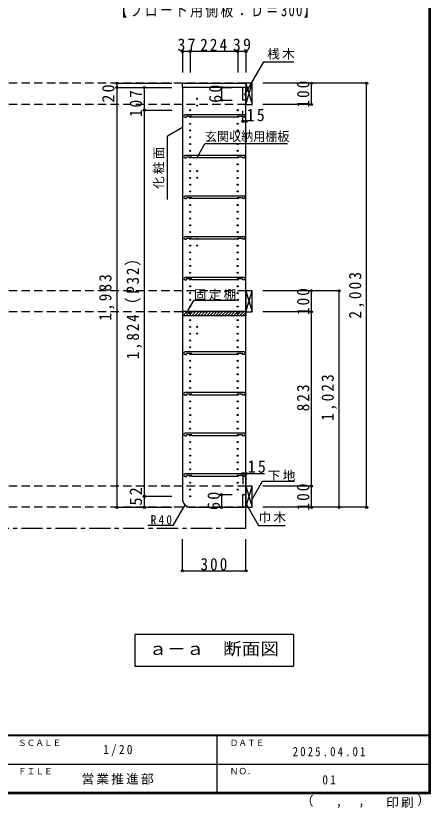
# Model space of a CAD drawing. Units: millimetres at full size, sheet at 1:20. Extents: x -8210 to 8210, y -5841 to 5773.
# Drawn here: x -2367 to -410, y 119 to 3861 of the extents above; entities that cross this region are included whole.
import ezdxf
from ezdxf.enums import TextEntityAlignment as Align

# ---------------------------------------------------------------- set-up
doc = ezdxf.new("R2010")
doc.units = ezdxf.units.MM
doc.header["$LTSCALE"] = 20
doc.header["$PDMODE"] = 32
doc.header["$PDSIZE"] = 10
doc.linetypes.add('CHAIN1', pattern=[8, 5, -1, 1, -1])
doc.linetypes.add('DASHED2', pattern=[3, 2, -1])
for name, color, linetype in [('0-2_本体', 2, 'Continuous'), ('0-3_固定棚', 3, 'Continuous'), ('0-4_可動棚', 3, 'Continuous'), ('0-5', 4, 'Continuous'), ('0-7_桟木・巾木', 2, 'Continuous'), ('0-8_引き出し', 3, 'Continuous'), ('0-A_文字', 7, 'Continuous'), ('0-B_寸法', 4, 'Continuous'), ('0-C_ハッチ', 4, 'Continuous'), ('F-1_枠', 6, 'Continuous'), ('F-A_文字', 7, 'Continuous')]:
    doc.layers.add(name, color=color, linetype=linetype)
doc.styles.add('ＭＳ ゴシック', font='')
doc.styles.get('ＭＳ ゴシック').set_extended_font_data('MS Gothic')

# ---------------------------------------------------------------- blocks, each defined once
blk = doc.blocks.new('玄関収納用棚')
at = {"layer": '0-4_可動棚', "color": 2}
for p, q in [((132.93, 8.05), (-149.57, 8.05)), ((-142.57, -3.95), (-142.57, 0.35)), ((-117.57, 0.35), (-142.57, 0.35)), ((-117.57, -3.95), (-117.57, 0.35)), ((96.43, -3.95), (96.43, 0.35)), ((134.43, -2.45), (134.43, 6.55)), ((-149.57, -3.95), (-142.57, -3.95)), ((96.43, -3.95), (-117.57, -3.95)), ((132.93, -3.95), (121.43, -3.95))]:
    blk.add_line(p, q, dxfattribs=at)
blk.add_lwpolyline([(121.43, -3.95), (121.43, 0.35), (96.43, 0.35)], dxfattribs=at)
for centre, radius, start, end in [((-149.57, 2.05), 6, 90, 180), ((-149.57, 2.05), 6, 180, 270), ((132.93, 6.55), 1.5, 0, 90), ((132.93, -2.45), 1.5, 270, 0)]:
    blk.add_arc(centre, radius, start, end, dxfattribs=at)

msp = doc.modelspace()

# ---------------------------------------------------------------- linework, layer by layer
at = {"layer": '0-2_本体'}
for p, q in [((-1580, 3522.77), (-1580, 3542.77)), ((-1580, 3542.77), (-1280, 3542.77)), ((-1280, 3522.77), (-1580, 3522.77)), ((-1280, 3542.77), (-1280, 3522.77))]:
    msp.add_line(p, q, dxfattribs=at)
at = {"layer": '0-3_固定棚', "color": 2}
for p, q in [((-1580, 2465.77), (-1580, 2445.77)), ((-1580, 2465.77), (-1280, 2465.77)), ((-1580, 2445.77), (-1280, 2445.77)), ((-1280, 2465.77), (-1280, 2445.77))]:
    msp.add_line(p, q, dxfattribs=at)
at = {"layer": '0-5', "color": 3}
for p, q in [((-1280, 3522.77), (-1580, 3522.77)), ((-1580, 3522.77), (-1580, 1579.77)), ((-1280, 1539.77), (-1280, 3522.77)), ((-1540, 1539.77), (-1280, 1539.77))]:
    msp.add_line(p, q, dxfattribs=at)
at = {"layer": '0-5', "color": 2}
msp.add_line((-1280, 1526.77), (-1280, 1539.77), dxfattribs=at)
at = {"layer": '0-5'}
for centre in [(-1510, 3469.27), (-1543, 3415.77), (-1510, 3437.27), (-1319, 3415.77), (-1543, 3383.77), (-1319, 3383.77), (-1543, 3351.77), (-1319, 3351.77), (-1543, 3319.77), (-1319, 3319.77), (-1543, 3287.77), (-1543, 3255.77), (-1319, 3287.77), (-1319, 3255.77), (-1543, 3223.77), (-1319, 3223.77), (-1543, 3191.77), (-1319, 3191.77), (-1543, 3159.77), (-1319, 3159.77), (-1543, 3127.77), (-1510, 3128.27), (-1319, 3127.77), (-1543, 3095.77), (-1510, 3096.27), (-1319, 3095.77), (-1543, 3063.77), (-1543, 3031.77), (-1319, 3063.77), (-1319, 3031.77), (-1543, 2999.77), (-1319, 2999.77), (-1543, 2967.77), (-1319, 2967.77), (-1543, 2935.77), (-1319, 2935.77), (-1543, 2903.77), (-1319, 2903.77), (-1543, 2871.77), (-1319, 2871.77), (-1543, 2839.77), (-1543, 2807.77), (-1510, 2808.27), (-1319, 2839.77), (-1319, 2807.77), (-1543, 2775.77), (-1510, 2776.27), (-1319, 2775.77), (-1543, 2743.77), (-1319, 2743.77), (-1543, 2711.77), (-1319, 2711.77), (-1543, 2679.77), (-1319, 2679.77), (-1543, 2647.77), (-1319, 2647.77), (-1543, 2615.77), (-1543, 2583.77), (-1319, 2615.77), (-1319, 2583.77), (-1543, 2551.77), (-1319, 2551.77), (-1543, 2519.77), (-1319, 2519.77), (-1543, 2487.77), (-1319, 2487.77), (-1543, 2455.77), (-1319, 2455.77), (-1543, 2423.77), (-1319, 2423.77), (-1543, 2391.77), (-1543, 2359.77), (-1510, 2392.27), (-1510, 2360.27), (-1319, 2391.77), (-1319, 2359.77), (-1543, 2327.77), (-1319, 2327.77), (-1543, 2295.77), (-1319, 2295.77), (-1543, 2263.77), (-1319, 2263.77), (-1543, 2231.77), (-1319, 2231.77), (-1543, 2199.77), (-1319, 2199.77), (-1543, 2167.77), (-1543, 2135.77), (-1319, 2167.77), (-1319, 2135.77), (-1543, 2103.77), (-1319, 2103.77), (-1543, 2071.77), (-1319, 2071.77), (-1543, 2039.77), (-1319, 2039.77), (-1543, 2007.77), (-1319, 2007.77), (-1543, 1975.77), (-1543, 1943.77), (-1319, 1975.77), (-1319, 1943.77), (-1543, 1911.77), (-1319, 1911.77), (-1543, 1879.77), (-1319, 1879.77), (-1543, 1847.77), (-1319, 1847.77), (-1543, 1815.77), (-1319, 1815.77), (-1543, 1783.77), (-1319, 1783.77), (-1543, 1751.77), (-1543, 1719.77), (-1319, 1751.77), (-1319, 1719.77), (-1543, 1687.77), (-1319, 1687.77), (-1543, 1655.77), (-1319, 1655.77), (-1543, 1623.77), (-1319, 1623.77), (-1543, 1591.77)]:
    msp.add_circle(centre, 2.5, dxfattribs=at)
at = {"layer": '0-5', "color": 3}
msp.add_arc((-1540, 1579.77), 40, 180, 270, dxfattribs=at)
at = {"layer": '0-7_桟木・巾木'}
for p, q in [((-1280, 3522.77), (-1295, 3522.77)), ((-1295, 3462.77), (-1295, 3522.77)), ((-1280, 3522.77), (-1280, 3481.77)), ((-1295, 1599.77), (-1280, 1599.77)), ((-1280, 1599.77), (-1280, 1539.77))]:
    msp.add_line(p, q, dxfattribs=at)
for points in [[(-1280, 3462.77), (-1291.5, 3462.77), (-1295, 3462.77)], [(-1280, 1539.77), (-1295, 1539.77), (-1295, 1599.77)]]:
    msp.add_lwpolyline(points, dxfattribs=at)
at = {"layer": '0-8_引き出し'}
for p, q in [((-1280, 3542.77), (-1280, 3442.77)), ((-1250, 3542.77), (-1280, 3542.77)), ((-1250, 3442.77), (-1250, 3542.77)), ((-1280, 3442.77), (-1250, 3442.77)), ((-1280, 1639.77), (-1280, 1539.77)), ((-1250, 1639.77), (-1280, 1639.77)), ((-1250, 1539.77), (-1250, 1639.77)), ((-1280, 1539.77), (-1250, 1539.77))]:
    msp.add_line(p, q, dxfattribs=at)
at = {"layer": '0-8_引き出し', "color": 7}
for p, q in [((-1280, 3442.77), (-1250, 3542.77)), ((-1280, 3542.77), (-1250, 3442.77)), ((-1280, 2562.77), (-1250, 2462.77)), ((-1280, 2462.77), (-1250, 2562.77)), ((-1280, 1539.77), (-1250, 1639.77)), ((-1280, 1639.77), (-1250, 1539.77))]:
    msp.add_line(p, q, dxfattribs=at)
at = {"layer": '0-8_引き出し'}
msp.add_lwpolyline([(-1250, 2462.77), (-1250, 2562.77), (-1280, 2562.77), (-1280, 2462.77)], close=True, dxfattribs=at)
at = {"layer": '0-A_文字'}
for p, q in [((-1286.67, 3487.31), (-1195.8, 3644.71)), ((-1195.8, 3644.71), (-1053.57, 3644.71)), ((-1580, 3333.7), (-1650, 3293.29)), ((-1650, 2993.29), (-1650, 3293.29)), ((-1508.5, 3195.97), (-1473.49, 3256.62)), ((-1083.49, 3256.62), (-1473.49, 3256.62)), ((-1561.45, 2456.71), (-1526.43, 2517.36)), ((-1326.43, 2517.36), (-1526.43, 2517.36)), ((-1250, 1578.09), (-1201.23, 1662.55)), ((-1201.23, 1662.55), (-1050.7, 1662.55)), ((-1568.85, 1552.06), (-1625.49, 1453.96)), ((-1283.81, 1563.5), (-1220.56, 1453.96)), ((-1625.49, 1453.96), (-1742.55, 1453.96)), ((-1220.56, 1453.96), (-1094.54, 1453.96)), ((-1805, 939.77), (-1805, 789.77)), ((-1055, 939.77), (-1805, 939.77)), ((-1055, 939.77), (-1055, 789.77)), ((-1805, 789.77), (-1055, 789.77))]:
    msp.add_line(p, q, dxfattribs=at)
at = {"layer": '0-A_文字', "linetype": 'CHAIN1'}
for q in [(-1280, 1539.77), (-3850, 1439.77)]:
    msp.add_line((-1280, 1439.77), q, dxfattribs=at)
at = {"layer": '0-B_寸法'}
for p, q in [((-1580, 3693.77), (-1280, 3693.77)), ((-1580, 3693.77), (-1580, 3593.77)), ((-1543, 3693.77), (-1543, 3593.77)), ((-1319, 3693.77), (-1319, 3593.77)), ((-1280, 3693.77), (-1280, 3593.77)), ((-1890, 3542.77), (-1890, 3522.77)), ((-1890, 3542.77), (-1630, 3542.77)), ((-1890, 3522.77), (-1630, 3522.77)), ((-1890, 3522.77), (-1890, 1539.77)), ((-1760, 3522.77), (-1630, 3522.77)), ((-1760, 3522.77), (-1760, 3415.77)), ((-1395, 3522.77), (-1395, 3462.77)), ((-1395, 3522.77), (-1345, 3522.77)), ((-970, 3542.77), (-1200, 3542.77)), ((-710, 3542.77), (-1200, 3542.77)), ((-970, 3442.77), (-970, 3542.77)), ((-710, 1539.77), (-710, 3542.77)), ((-1395, 3462.77), (-1345, 3462.77)), ((-1760, 3415.77), (-1630, 3415.77)), ((-1760, 3415.77), (-1760, 1591.77)), ((-1295, 3362.77), (-1295, 3412.77)), ((-1280, 3362.77), (-1280, 3412.77)), ((-970, 3442.77), (-1200, 3442.77)), ((-1295, 3362.77), (-1280, 3362.77)), ((-970, 2562.77), (-1200, 2562.77)), ((-840, 2562.77), (-970, 2562.77)), ((-970, 2462.77), (-970, 2562.77)), ((-840, 1539.77), (-840, 2562.77)), ((-970, 2462.77), (-1200, 2462.77)), ((-970, 1639.77), (-970, 2462.77)), ((-1295, 1699.77), (-1295, 1649.77)), ((-1295, 1699.77), (-1191.54, 1699.77)), ((-1280, 1699.77), (-1280, 1649.77)), ((-970, 1639.77), (-1200, 1639.77)), ((-970, 1539.77), (-970, 1639.77)), ((-1760, 1591.77), (-1630, 1591.77)), ((-1760, 1591.77), (-1760, 1539.77)), ((-1395, 1599.77), (-1395, 1539.77)), ((-1395, 1599.77), (-1345, 1599.77)), ((-1890, 1539.77), (-1630, 1539.77)), ((-1760, 1539.77), (-1630, 1539.77)), ((-1395, 1539.77), (-1345, 1539.77)), ((-970, 1539.77), (-1200, 1539.77)), ((-710, 1539.77), (-1200, 1539.77)), ((-840, 1539.77), (-970, 1539.77)), ((-1580, 1239.77), (-1580, 1389.77)), ((-1280, 1239.77), (-1280, 1389.77)), ((-1580, 1239.77), (-1280, 1239.77))]:
    msp.add_line(p, q, dxfattribs=at)
at = {"layer": '0-B_寸法', "linetype": 'DASHED2'}
for p, q in [((-1280, 3542.77), (-3850, 3542.77)), ((-1280, 3442.77), (-3850, 3442.77)), ((-1280, 2562.77), (-3850, 2562.77)), ((-1280, 2462.77), (-3850, 2462.77)), ((-1280, 1639.77), (-3850, 1639.77)), ((-1280, 1539.77), (-3850, 1539.77))]:
    msp.add_line(p, q, dxfattribs=at)
at = {"layer": '0-B_寸法', "color": 7}
for p in [(-1580, 3693.77), (-1543, 3693.77), (-1319, 3693.77), (-1280, 3693.77), (-1890, 3542.77), (-1890, 3522.77), (-1760, 3522.77), (-1395, 3522.77), (-970, 3542.77), (-710, 3542.77), (-1395, 3462.77), (-970, 3442.77), (-1760, 3415.77), (-1295, 3362.77), (-1280, 3362.77), (-970, 2562.77), (-840, 2562.77), (-970, 2462.77), (-1295, 1699.77), (-1280, 1699.77), (-970, 1639.77), (-1760, 1591.77), (-1395, 1599.77), (-1890, 1539.77), (-1760, 1539.77), (-1395, 1539.77), (-970, 1539.77), (-840, 1539.77), (-710, 1539.77), (-1580, 1239.77), (-1280, 1239.77)]:
    msp.add_point(p, dxfattribs=at)
at = {"layer": '0-C_ハッチ'}
for p, q in [((-1580, 2456.82), (-1571.05, 2465.77)), ((-1576.91, 2445.77), (-1556.91, 2465.77)), ((-1562.77, 2445.77), (-1542.77, 2465.77)), ((-1548.63, 2445.77), (-1528.63, 2465.77)), ((-1534.48, 2445.77), (-1514.48, 2465.77)), ((-1520.34, 2445.77), (-1500.34, 2465.77)), ((-1506.2, 2445.77), (-1486.2, 2465.77)), ((-1492.06, 2445.77), (-1472.06, 2465.77)), ((-1477.92, 2445.77), (-1457.92, 2465.77)), ((-1463.77, 2445.77), (-1443.77, 2465.77)), ((-1449.63, 2445.77), (-1429.63, 2465.77)), ((-1435.49, 2445.77), (-1415.49, 2465.77)), ((-1421.35, 2445.77), (-1401.35, 2465.77)), ((-1407.21, 2445.77), (-1387.21, 2465.77)), ((-1393.06, 2445.77), (-1373.06, 2465.77)), ((-1378.92, 2445.77), (-1358.92, 2465.77)), ((-1364.78, 2445.77), (-1344.78, 2465.77)), ((-1350.64, 2445.77), (-1330.64, 2465.77)), ((-1336.49, 2445.77), (-1316.49, 2465.77)), ((-1322.35, 2445.77), (-1302.35, 2465.77)), ((-1308.21, 2445.77), (-1288.21, 2465.77)), ((-1294.07, 2445.77), (-1280, 2459.84))]:
    msp.add_line(p, q, dxfattribs=at)
at = {"layer": 'F-1_枠'}
for p, q in [((-416.67, 5773.33), (-416.67, 186.67)), ((-413.33, 5773.33), (-413.33, 186.67)), ((-410, 5773.33), (-410, 186.67)), ((-410, 463.33), (-8210, 463.33)), ((-410, 460), (-8210, 460)), ((-1416.67, 460), (-1416.67, 193.33)), ((-4310, 326.67), (-416.67, 326.66)), ((-410, 193.33), (-8210, 193.33)), ((-410, 190), (-8210, 190)), ((-410, 186.67), (-8210, 186.67))]:
    msp.add_line(p, q, dxfattribs=at)

# ---------------------------------------------------------------- block references
at = {"layer": '0-4_可動棚'}
for p in [(-1417.93, 3385.92), (-1417.93, 3193.92), (-1417.93, 3001.92), (-1417.93, 2809.92), (-1417.93, 2617.92), (-1417.93, 2265.92), (-1417.93, 2073.92), (-1417.93, 1881.92), (-1417.93, 1689.92)]:
    msp.add_blockref('玄関収納用棚', p, dxfattribs=at)

# ---------------------------------------------------------------- texts
at = {"layer": '0-A_文字', "style": 'ＭＳ ゴシック'}
for s, height, width, p in [('玄関収納用棚板', 43.99, 0.95, (-1473.49, 3256.62)), ('ａ－ａ\u3000断面図', 58.65, 1.1, (-1740, 824.77))]:
    msp.add_text(s, height=height, dxfattribs=dict(at, width=width)).set_placement(p, align=Align.BOTTOM_LEFT)
at = {"layer": '0-A_文字', "attachment_point": 7, "style": 'ＭＳ ゴシック'}
for s, insert, char_height in [('\\T1.19;\\W0.75;【フロート用側板：Ｄ＝300】', (-1900, 3852.77), 58.65), ('\\T1.17;桟木', (-1179.59, 3654.92), 43.99), ('\\T1.17;固定棚', (-1526.43, 2517.36), 43.99), ('\\T1.17;下地', (-1176.73, 1662.55), 43.99), ('\\T1.38;\\W0.9;R40', (-1730, 1458.09), 43.99), ('\\T1.17;巾木', (-1220.56, 1465.9), 43.99)]:
    msp.add_mtext(s, dxfattribs=dict(at, insert=insert, char_height=char_height))
at = {"layer": '0-A_文字', "insert": (-1665, 3043.29), "char_height": 43.99, "attachment_point": 7, "rotation": 90, "style": 'ＭＳ ゴシック'}
msp.add_mtext('\\T1.17;化粧面', dxfattribs=at)
at = {"layer": '0-B_寸法', "color": 7, "char_height": 58.65, "attachment_point": 7, "style": 'ＭＳ ゴシック'}
for s, insert in [('\\T1.27;\\W0.95;37', (-1604, 3694.98)), ('\\T1.27;\\W0.9;224', (-1496, 3694.98)), ('\\T1.27;\\W0.95;39', (-1342, 3694.98)), ('\\T1.27;\\W0.95;15', (-1277.11, 3362.77)), ('\\T1.27;\\W0.95;15', (-1272.09, 1702.24)), ('\\T1.27;\\W0.9;300', (-1495, 1240.98))]:
    msp.add_mtext(s, dxfattribs=dict(at, insert=insert))
at = {"layer": '0-B_寸法', "color": 7, "char_height": 58.65, "attachment_point": 7, "rotation": 90, "style": 'ＭＳ ゴシック'}
for s, insert in [('\\T1.27;\\W0.95;20', (-1900, 3451.26)), ('\\T1.27;\\W0.95;60', (-1395, 3450.27)), ('\\T1.27;\\W0.9;100', (-980, 3427.77)), ('\\T1.27;\\W0.9;107', (-1770, 3382.77)), ('\\T1.23;\\W0.9;1,824（P32）', (-1770, 2238.77)), ('\\T1.28;\\W0.9;1,983', (-1900, 2421.27)), ('\\T1.28;\\W0.9;2,003', (-720, 2431.27)), ('\\T1.27;\\W0.9;100', (-980, 2447.77)), ('\\T1.28;\\W0.9;1,023', (-850, 1948.27)), ('\\T1.27;\\W0.9;823', (-980, 1993.27)), ('\\T1.27;\\W0.9;100', (-980, 1524.77)), ('\\T1.27;\\W0.95;52', (-1770, 1548.04)), ('\\T1.27;\\W0.95;60', (-1402.61, 1527.27))]:
    msp.add_mtext(s, dxfattribs=dict(at, insert=insert))
at = {"layer": 'F-A_文字', "style": 'ＭＳ ゴシック'}
for s, height, p in [('ＳＣＡＬＥ', 29.33, (-2356.67, 403.33)), ('ＤＡＴＥ', 29.33, (-1356.67, 403.33)), ('ＦＩＬＥ', 29.33, (-2356.67, 270)), ('ＮＯ．', 29.33, (-1356.67, 270)), ('（', 43.99, (-1020.64, 117.79)), ('）', 43.99, (-471.06, 120.58)), (',', 43.99, (-855.82, 117.79)), (',', 43.99, (-749.87, 119.65))]:
    msp.add_text(s, height=height, dxfattribs=at).set_placement(p, align=Align.BOTTOM_LEFT)
at = {"layer": 'F-A_文字', "char_height": 43.99, "attachment_point": 7, "style": 'ＭＳ ゴシック'}
for s, insert in [('\\T1.38;\\W0.9;1/20', (-1954.17, 363.33)), ('\\T1.39;\\W0.85;2025.04.01', (-1059.17, 363.33)), ('\\T1.17;営業推進部', (-2056.67, 230)), ('\\T1.36;\\W0.9;01', (-919.17, 230)), ('\\T1.17;印刷', (-617.9, 118.72))]:
    msp.add_mtext(s, dxfattribs=dict(at, insert=insert))

doc.saveas('drawing.dxf')
